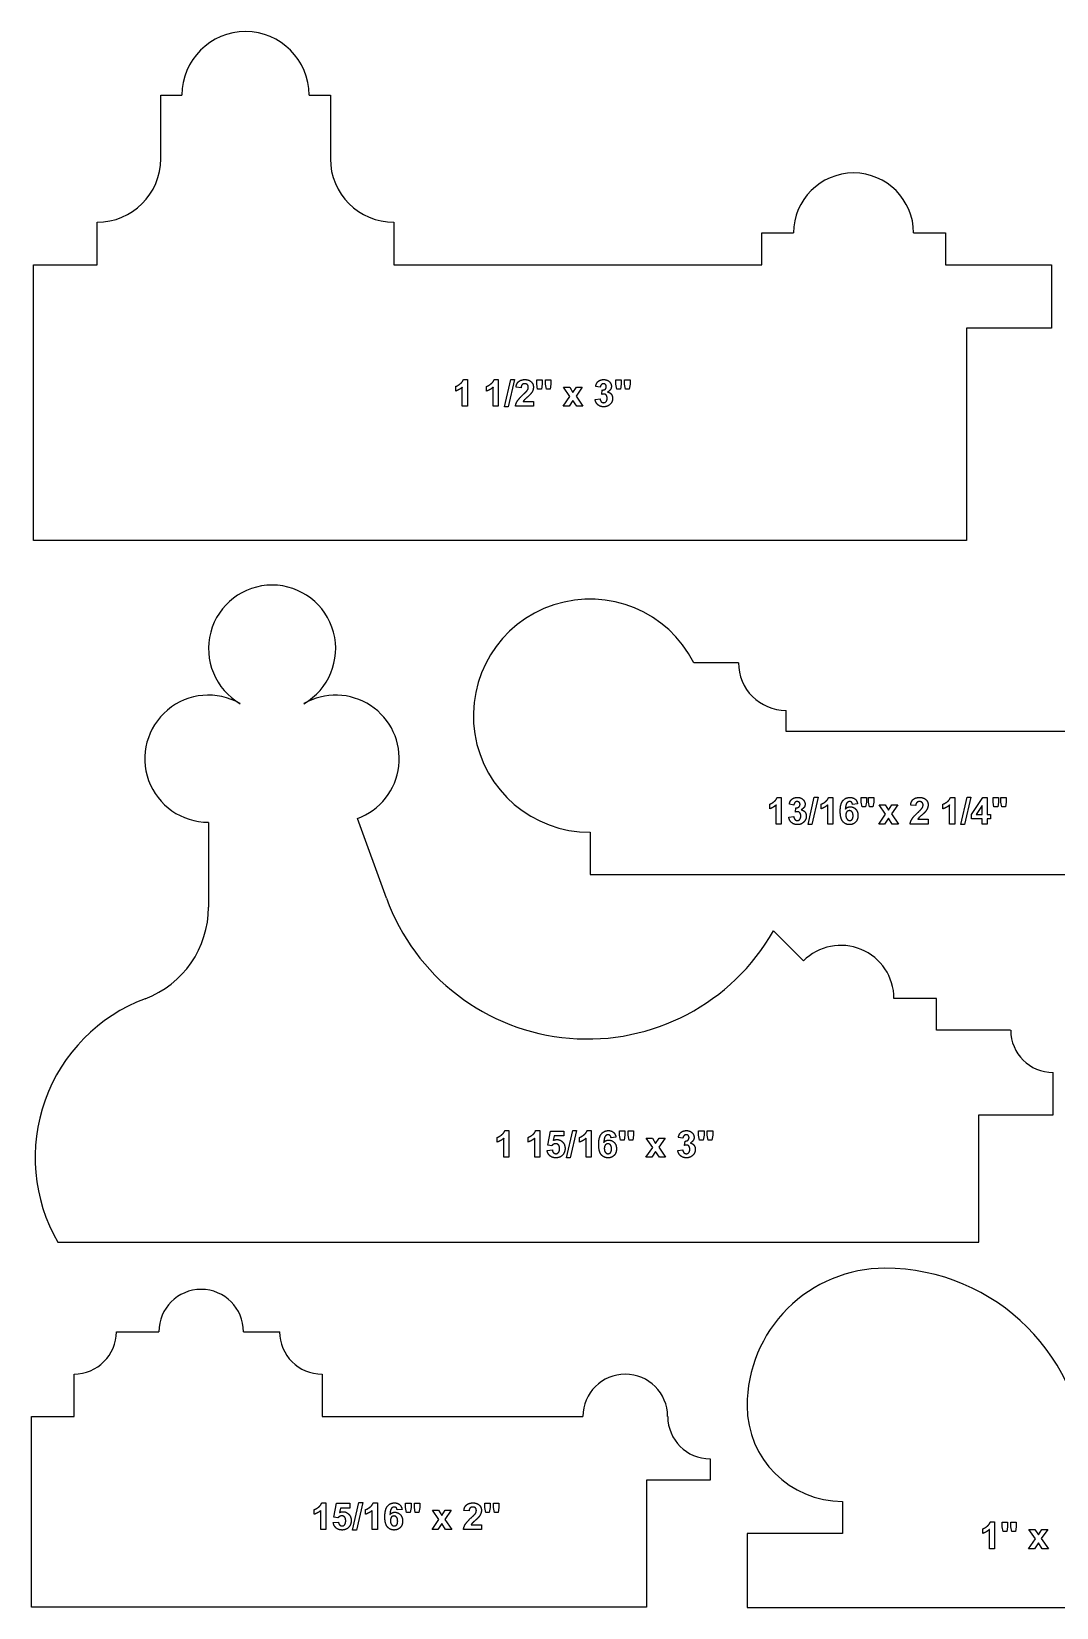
# Model space of a CAD drawing. Header units: millimetres. Extents: x -177 to 177, y -192 to 172.
# Drawn here: x -176.5 to -99.8, y -173.7 to -55.6 of the extents above; entities that cross this region are included whole.
import ezdxf

# ---------------------------------------------------------------- set-up
doc = ezdxf.new("R2010")
doc.units = ezdxf.units.MM
doc.header["$MEASUREMENT"] = 0
doc.layers.add('Default', color=18, linetype='Continuous')

msp = doc.modelspace()

# ---------------------------------------------------------------- linework, layer by layer
at = {"layer": 'Default', "color": 5}
for p, q in [((-166.83, -65.16), (-166.83, -60.4)), ((-166.83, -60.4), (-165.24, -60.4)), ((-155.72, -60.4), (-154.13, -60.4)), ((-154.13, -60.4), (-154.13, -65.16)), ((-171.59, -73.1), (-171.59, -69.92)), ((-149.37, -69.92), (-149.37, -73.1)), ((-121.83, -73.1), (-121.83, -70.72)), ((-121.83, -70.72), (-119.45, -70.72)), ((-110.47, -70.72), (-108.09, -70.72)), ((-108.09, -70.72), (-108.09, -73.1)), ((-176.35, -93.74), (-176.35, -73.1)), ((-176.35, -73.1), (-171.59, -73.1)), ((-149.37, -73.1), (-121.83, -73.1)), ((-108.09, -73.1), (-100.15, -73.1)), ((-100.15, -73.1), (-100.15, -77.86)), ((-100.15, -77.86), (-106.5, -77.86)), ((-106.5, -77.86), (-106.5, -93.74)), ((-144.74, -82.56), (-144.74, -82.21)), ((-144.25, -83.7), (-144.25, -82.27)), ((-144.17, -81.7), (-143.86, -81.7)), ((-143.86, -81.7), (-143.86, -83.7)), ((-142.43, -82.56), (-142.43, -82.21)), ((-141.94, -83.7), (-141.94, -82.27)), ((-141.87, -81.7), (-141.56, -81.7)), ((-141.56, -81.7), (-141.56, -83.7)), ((-141.1, -83.74), (-140.63, -81.69)), ((-140.35, -81.69), (-140.81, -83.74)), ((-140.63, -81.69), (-140.35, -81.69)), ((-139.85, -82.31), (-140.23, -82.27)), ((-138.68, -82.05), (-138.68, -81.72)), ((-138.68, -81.72), (-138.27, -81.72)), ((-138.61, -82.42), (-138.68, -82.05)), ((-138.33, -82.42), (-138.61, -82.42)), ((-138.27, -82.05), (-138.33, -82.42)), ((-138.27, -81.72), (-138.27, -82.05)), ((-138.02, -82.05), (-138.02, -81.72)), ((-138.02, -81.72), (-137.62, -81.72)), ((-137.95, -82.42), (-138.02, -82.05)), ((-137.68, -82.42), (-137.95, -82.42)), ((-137.62, -82.05), (-137.68, -82.42)), ((-137.62, -81.72), (-137.62, -82.05)), ((-136.19, -82.96), (-136.67, -82.26)), ((-136.67, -82.26), (-136.21, -82.26)), ((-136.21, -82.26), (-135.97, -82.66)), ((-135.97, -82.66), (-135.71, -82.26)), ((-135.27, -82.26), (-135.74, -82.94)), ((-135.71, -82.26), (-135.27, -82.26)), ((-133.93, -82.27), (-134.27, -82.21)), ((-133.81, -82.81), (-133.77, -82.48)), ((-132.75, -82.05), (-132.75, -81.72)), ((-132.75, -81.72), (-132.35, -81.72)), ((-132.68, -82.42), (-132.75, -82.05)), ((-132.41, -82.42), (-132.68, -82.42)), ((-132.35, -82.05), (-132.41, -82.42)), ((-132.35, -81.72), (-132.35, -82.05)), ((-132.1, -82.05), (-132.1, -81.72)), ((-132.1, -81.72), (-131.69, -81.72)), ((-132.03, -82.42), (-132.1, -82.05)), ((-131.75, -82.42), (-132.03, -82.42)), ((-131.69, -82.05), (-131.75, -82.42)), ((-131.69, -81.72), (-131.69, -82.05)), ((-143.86, -83.7), (-144.25, -83.7)), ((-141.56, -83.7), (-141.94, -83.7)), ((-140.81, -83.74), (-141.1, -83.74)), ((-138.93, -83.7), (-140.27, -83.7)), ((-139.7, -83.35), (-138.93, -83.35)), ((-138.93, -83.35), (-138.93, -83.7)), ((-136.7, -83.7), (-136.19, -82.96)), ((-136.26, -83.7), (-136.7, -83.7)), ((-135.97, -83.26), (-136.26, -83.7)), ((-135.68, -83.7), (-135.97, -83.26)), ((-135.74, -82.94), (-135.22, -83.7)), ((-135.22, -83.7), (-135.68, -83.7)), ((-134.31, -83.18), (-133.94, -83.14)), ((-106.5, -93.74), (-176.35, -93.74)), ((-123.58, -102.9), (-126.92, -102.9)), ((-120.01, -108.06), (-120.01, -106.47)), ((-93.81, -108.06), (-120.01, -108.06)), ((-120.68, -112.99), (-120.37, -112.99)), ((-120.37, -112.99), (-120.37, -114.99)), ((-118.37, -115.03), (-117.9, -112.98)), ((-117.61, -112.98), (-118.08, -115.03)), ((-117.9, -112.98), (-117.61, -112.98)), ((-116.83, -112.99), (-116.52, -112.99)), ((-116.52, -112.99), (-116.52, -114.99)), ((-114.4, -113.34), (-114.4, -113)), ((-114.4, -113), (-114, -113)), ((-114, -113), (-114, -113.34)), ((-113.85, -113.34), (-113.85, -113)), ((-113.85, -113), (-113.45, -113)), ((-113.45, -113), (-113.45, -113.34)), ((-107.7, -112.99), (-107.39, -112.99)), ((-107.39, -112.99), (-107.39, -114.99)), ((-106.94, -115.03), (-106.47, -112.98)), ((-106.18, -112.98), (-106.65, -115.03)), ((-106.47, -112.98), (-106.18, -112.98)), ((-106.13, -114.26), (-105.28, -113)), ((-105.28, -113), (-104.95, -113)), ((-104.95, -113), (-104.95, -114.26)), ((-104.52, -113.34), (-104.52, -113)), ((-104.52, -113), (-104.11, -113)), ((-104.11, -113), (-104.11, -113.34)), ((-103.94, -113.34), (-103.94, -113)), ((-103.94, -113), (-103.53, -113)), ((-103.53, -113), (-103.53, -113.34)), ((-121.24, -113.84), (-121.24, -113.49)), ((-120.75, -114.99), (-120.75, -113.55)), ((-119.81, -114.47), (-119.44, -114.42)), ((-119.43, -113.56), (-119.77, -113.5)), ((-119.32, -114.09), (-119.28, -113.77)), ((-117.39, -113.84), (-117.39, -113.49)), ((-116.9, -114.99), (-116.9, -113.55)), ((-114.66, -113.48), (-115.03, -113.52)), ((-114.33, -113.7), (-114.4, -113.34)), ((-114.06, -113.7), (-114.33, -113.7)), ((-114, -113.34), (-114.06, -113.7)), ((-113.78, -113.7), (-113.85, -113.34)), ((-113.51, -113.7), (-113.78, -113.7)), ((-113.45, -113.34), (-113.51, -113.7)), ((-113.08, -114.99), (-112.57, -114.24)), ((-112.57, -114.24), (-113.05, -113.54)), ((-113.05, -113.54), (-112.59, -113.54)), ((-112.59, -113.54), (-112.35, -113.94)), ((-112.35, -113.94), (-112.09, -113.54)), ((-111.65, -113.54), (-112.12, -114.23)), ((-112.12, -114.23), (-111.6, -114.99)), ((-112.09, -113.54), (-111.65, -113.54)), ((-110.31, -113.59), (-110.69, -113.56)), ((-108.27, -113.84), (-108.27, -113.49)), ((-107.77, -114.99), (-107.77, -113.55)), ((-106.13, -114.59), (-106.13, -114.26)), ((-105.33, -113.6), (-105.78, -114.26)), ((-105.78, -114.26), (-105.33, -114.26)), ((-105.33, -114.26), (-105.33, -113.6)), ((-104.95, -114.26), (-104.7, -114.26)), ((-104.7, -114.26), (-104.7, -114.59)), ((-104.45, -113.7), (-104.52, -113.34)), ((-104.17, -113.7), (-104.45, -113.7)), ((-104.11, -113.34), (-104.17, -113.7)), ((-103.87, -113.7), (-103.94, -113.34)), ((-103.59, -113.7), (-103.87, -113.7)), ((-103.53, -113.34), (-103.59, -113.7)), ((-163.26, -114.86), (-163.26, -121.21)), ((-149.93, -120.54), (-152.1, -114.57)), ((-134.69, -115.6), (-134.69, -118.77)), ((-120.37, -114.99), (-120.75, -114.99)), ((-118.08, -115.03), (-118.37, -115.03)), ((-116.52, -114.99), (-116.9, -114.99)), ((-112.64, -114.99), (-113.08, -114.99)), ((-112.35, -114.54), (-112.64, -114.99)), ((-112.06, -114.99), (-112.35, -114.54)), ((-111.6, -114.99), (-112.06, -114.99)), ((-109.38, -114.99), (-110.73, -114.99)), ((-110.16, -114.63), (-109.38, -114.63)), ((-109.38, -114.63), (-109.38, -114.99)), ((-107.39, -114.99), (-107.77, -114.99)), ((-106.65, -115.03), (-106.94, -115.03)), ((-105.33, -114.59), (-106.13, -114.59)), ((-105.33, -114.99), (-105.33, -114.59)), ((-104.95, -114.99), (-105.33, -114.99)), ((-104.7, -114.59), (-104.95, -114.59)), ((-104.95, -114.59), (-104.95, -114.99)), ((-134.69, -118.77), (-86.27, -118.77)), ((-118.72, -125.23), (-120.96, -122.99)), ((-108.76, -128.04), (-111.94, -128.04)), ((-108.76, -130.42), (-108.76, -128.04)), ((-103.21, -130.42), (-108.76, -130.42)), ((-100.03, -136.77), (-100.03, -133.6)), ((-105.59, -136.77), (-100.03, -136.77)), ((-105.59, -146.3), (-105.59, -136.77)), ((-141.07, -137.94), (-140.76, -137.94)), ((-140.76, -137.94), (-140.76, -139.94)), ((-138.76, -137.94), (-138.45, -137.94)), ((-138.45, -137.94), (-138.45, -139.94)), ((-137.86, -139.02), (-137.66, -137.98)), ((-137.66, -137.98), (-136.65, -137.98)), ((-136.65, -137.98), (-136.65, -138.34)), ((-136.45, -139.98), (-135.98, -137.93)), ((-135.7, -137.93), (-136.17, -139.98)), ((-135.98, -137.93), (-135.7, -137.93)), ((-134.91, -137.94), (-134.6, -137.94)), ((-134.6, -137.94), (-134.6, -139.94)), ((-132.49, -138.29), (-132.49, -137.96)), ((-132.49, -137.96), (-132.08, -137.96)), ((-132.08, -137.96), (-132.08, -138.29)), ((-131.83, -138.29), (-131.83, -137.96)), ((-131.83, -137.96), (-131.43, -137.96)), ((-131.43, -137.96), (-131.43, -138.29)), ((-126.56, -138.29), (-126.56, -137.96)), ((-126.56, -137.96), (-126.15, -137.96)), ((-126.15, -137.96), (-126.15, -138.29)), ((-125.91, -138.29), (-125.91, -137.96)), ((-125.91, -137.96), (-125.5, -137.96)), ((-125.5, -137.96), (-125.5, -138.29)), ((-141.64, -138.8), (-141.64, -138.45)), ((-141.14, -139.94), (-141.14, -138.51)), ((-139.33, -138.8), (-139.33, -138.45)), ((-138.83, -139.94), (-138.83, -138.51)), ((-137.55, -139.07), (-137.86, -139.02)), ((-137.37, -138.34), (-137.44, -138.67)), ((-136.65, -138.34), (-137.37, -138.34)), ((-135.48, -138.8), (-135.48, -138.45)), ((-134.98, -139.94), (-134.98, -138.51)), ((-132.75, -138.43), (-133.12, -138.47)), ((-132.42, -138.66), (-132.49, -138.29)), ((-132.14, -138.66), (-132.42, -138.66)), ((-132.08, -138.29), (-132.14, -138.66)), ((-131.76, -138.66), (-131.83, -138.29)), ((-131.49, -138.66), (-131.76, -138.66)), ((-131.43, -138.29), (-131.49, -138.66)), ((-130.51, -139.94), (-129.99, -139.2)), ((-129.99, -139.2), (-130.48, -138.5)), ((-130.48, -138.5), (-130.02, -138.5)), ((-130.02, -138.5), (-129.78, -138.9)), ((-129.78, -138.9), (-129.52, -138.5)), ((-129.07, -138.5), (-129.55, -139.18)), ((-129.55, -139.18), (-129.03, -139.94)), ((-129.52, -138.5), (-129.07, -138.5)), ((-127.74, -138.51), (-128.08, -138.45)), ((-127.62, -139.05), (-127.58, -138.72)), ((-126.49, -138.66), (-126.56, -138.29)), ((-126.22, -138.66), (-126.49, -138.66)), ((-126.15, -138.29), (-126.22, -138.66)), ((-125.84, -138.66), (-125.91, -138.29)), ((-125.56, -138.66), (-125.84, -138.66)), ((-125.5, -138.29), (-125.56, -138.66)), ((-140.76, -139.94), (-141.14, -139.94)), ((-138.45, -139.94), (-138.83, -139.94)), ((-137.9, -139.43), (-137.51, -139.39)), ((-136.17, -139.98), (-136.45, -139.98)), ((-134.6, -139.94), (-134.98, -139.94)), ((-130.07, -139.94), (-130.51, -139.94)), ((-129.78, -139.5), (-130.07, -139.94)), ((-129.49, -139.94), (-129.78, -139.5)), ((-129.03, -139.94), (-129.49, -139.94)), ((-128.12, -139.42), (-127.75, -139.38)), ((-174.53, -146.3), (-105.59, -146.3)), ((-170.15, -153), (-166.97, -153)), ((-160.62, -153), (-157.92, -153)), ((-173.32, -159.35), (-173.32, -156.18)), ((-154.75, -156.18), (-154.75, -159.35)), ((-176.5, -173.64), (-176.5, -159.35)), ((-176.5, -159.35), (-173.32, -159.35)), ((-154.75, -159.35), (-135.22, -159.35)), ((-125.7, -162.53), (-125.7, -164.12)), ((-125.7, -164.12), (-130.46, -164.12)), ((-130.46, -164.12), (-130.46, -173.64)), ((-155.34, -166.67), (-155.34, -166.32)), ((-154.84, -167.82), (-154.84, -166.38)), ((-154.77, -165.82), (-154.46, -165.82)), ((-154.46, -165.82), (-154.46, -167.82)), ((-153.87, -166.9), (-153.67, -165.85)), ((-153.67, -165.85), (-152.66, -165.85)), ((-153.38, -166.21), (-153.45, -166.54)), ((-152.66, -166.21), (-153.38, -166.21)), ((-152.66, -165.85), (-152.66, -166.21)), ((-152.46, -167.85), (-151.99, -165.8)), ((-151.71, -165.8), (-152.18, -167.85)), ((-151.99, -165.8), (-151.71, -165.8)), ((-151.49, -166.67), (-151.49, -166.32)), ((-150.99, -167.82), (-150.99, -166.38)), ((-150.92, -165.82), (-150.61, -165.82)), ((-150.61, -165.82), (-150.61, -167.82)), ((-148.76, -166.31), (-149.13, -166.35)), ((-148.5, -166.16), (-148.5, -165.83)), ((-148.5, -165.83), (-148.09, -165.83)), ((-148.43, -166.53), (-148.5, -166.16)), ((-148.09, -166.16), (-148.15, -166.53)), ((-148.09, -165.83), (-148.09, -166.16)), ((-147.84, -166.16), (-147.84, -165.83)), ((-147.84, -165.83), (-147.44, -165.83)), ((-147.77, -166.53), (-147.84, -166.16)), ((-147.44, -166.16), (-147.5, -166.53)), ((-147.44, -165.83), (-147.44, -166.16)), ((-146, -167.07), (-146.49, -166.37)), ((-146.49, -166.37), (-146.03, -166.37)), ((-146.03, -166.37), (-145.79, -166.77)), ((-145.79, -166.77), (-145.53, -166.37)), ((-145.08, -166.37), (-145.56, -167.06)), ((-145.53, -166.37), (-145.08, -166.37)), ((-143.75, -166.42), (-144.13, -166.39)), ((-142.57, -166.16), (-142.57, -165.83)), ((-142.57, -165.83), (-142.17, -165.83)), ((-142.5, -166.53), (-142.57, -166.16)), ((-142.17, -166.16), (-142.23, -166.53)), ((-142.17, -165.83), (-142.17, -166.16)), ((-141.92, -166.16), (-141.92, -165.83)), ((-141.92, -165.83), (-141.51, -165.83)), ((-141.85, -166.53), (-141.92, -166.16)), ((-141.51, -166.16), (-141.57, -166.53)), ((-141.51, -165.83), (-141.51, -166.16)), ((-115.78, -165.71), (-115.78, -168.1)), ((-153.91, -167.3), (-153.52, -167.26)), ((-153.56, -166.94), (-153.87, -166.9)), ((-148.15, -166.53), (-148.43, -166.53)), ((-147.5, -166.53), (-147.77, -166.53)), ((-146.52, -167.82), (-146, -167.07)), ((-145.79, -167.37), (-146.08, -167.82)), ((-145.5, -167.82), (-145.79, -167.37)), ((-145.56, -167.06), (-145.04, -167.82)), ((-143.59, -167.46), (-142.82, -167.46)), ((-142.82, -167.46), (-142.82, -167.82)), ((-142.23, -166.53), (-142.5, -166.53)), ((-141.57, -166.53), (-141.85, -166.53)), ((-104.72, -167.25), (-104.41, -167.25)), ((-104.41, -167.25), (-104.41, -169.25)), ((-103.84, -167.6), (-103.84, -167.26)), ((-103.84, -167.26), (-103.44, -167.26)), ((-103.44, -167.26), (-103.44, -167.6)), ((-103.19, -167.6), (-103.19, -167.26)), ((-103.19, -167.26), (-102.78, -167.26)), ((-102.78, -167.26), (-102.78, -167.6)), ((-154.46, -167.82), (-154.84, -167.82)), ((-152.18, -167.85), (-152.46, -167.85)), ((-150.61, -167.82), (-150.99, -167.82)), ((-146.08, -167.82), (-146.52, -167.82)), ((-145.04, -167.82), (-145.5, -167.82)), ((-142.82, -167.82), (-144.17, -167.82)), ((-115.78, -168.1), (-122.93, -168.1)), ((-122.93, -168.1), (-122.93, -173.65)), ((-105.29, -168.1), (-105.29, -167.76)), ((-104.79, -169.25), (-104.79, -167.81)), ((-103.77, -167.96), (-103.84, -167.6)), ((-103.5, -167.96), (-103.77, -167.96)), ((-103.44, -167.6), (-103.5, -167.96)), ((-103.12, -167.96), (-103.19, -167.6)), ((-102.84, -167.96), (-103.12, -167.96)), ((-102.78, -167.6), (-102.84, -167.96)), ((-101.86, -169.25), (-101.35, -168.5)), ((-101.35, -168.5), (-101.84, -167.8)), ((-101.84, -167.8), (-101.38, -167.8)), ((-101.38, -167.8), (-101.13, -168.2)), ((-101.13, -168.2), (-100.87, -167.8)), ((-100.43, -167.8), (-100.91, -168.49)), ((-100.91, -168.49), (-100.38, -169.25)), ((-100.87, -167.8), (-100.43, -167.8)), ((-104.41, -169.25), (-104.79, -169.25)), ((-101.42, -169.25), (-101.86, -169.25)), ((-101.13, -168.8), (-101.42, -169.25)), ((-100.84, -169.25), (-101.13, -168.8)), ((-100.38, -169.25), (-100.84, -169.25)), ((-130.46, -173.64), (-176.5, -173.64)), ((-122.93, -173.65), (-72.13, -173.65))]:
    msp.add_line(p, q, dxfattribs=at)
for centre, radius, start, end in [((-160.48, -60.4), 4.76, 0, 180), ((-171.59, -65.16), 4.76, 270, 0), ((-149.37, -65.16), 4.76, 180, 270), ((-114.96, -70.72), 4.49, 0, 180), ((-158.49, -101.85), 4.76, 300.0017, 239.9983), ((-134.69, -106.87), 8.73, 27.0347, 270), ((-120.01, -102.9), 3.57, 180, 270), ((-163.26, -110.09), 4.76, 59.9983, 270), ((-153.73, -110.09), 4.76, 290, 120.0017), ((-170.57, -121.21), 7.32, 290.589, 0), ((-134.88, -115.06), 16.02, 200, 330.3279), ((-115.91, -128.04), 3.97, 0, 135), ((-163.53, -139.95), 12.7, 110.589, 210), ((-100.03, -130.42), 3.17, 180, 270), ((-112.62, -158.56), 10.31, 89.9999, 180), ((-112.62, -163.33), 15.08, 360, 89.9999), ((-163.8, -153), 3.17, 0, 180), ((-173.32, -153), 3.17, 270, 0), ((-154.75, -153), 3.18, 180, 270), ((-132.05, -159.35), 3.17, 0, 180), ((-115.78, -158.56), 7.15, 180, 270), ((-125.7, -159.35), 3.17, 180, 270)]:
    msp.add_arc(centre, radius, start, end, dxfattribs=at)
for points in [[(-144.74, -82.21), (-144.59, -82.16), (-144.42, -82.02)], [(-144.25, -82.27), (-144.46, -82.46), (-144.74, -82.56)], [(-144.42, -82.02), (-144.24, -81.89), (-144.17, -81.7)], [(-142.43, -82.21), (-142.28, -82.16), (-142.11, -82.02)], [(-141.94, -82.27), (-142.15, -82.46), (-142.43, -82.56)], [(-142.11, -82.02), (-141.93, -81.89), (-141.87, -81.7)], [(-140.23, -82.27), (-140.2, -81.97), (-140.02, -81.84)], [(-140.02, -81.84), (-139.84, -81.7), (-139.57, -81.7)], [(-139.77, -82.08), (-139.84, -82.15), (-139.85, -82.31)], [(-139.57, -82.01), (-139.7, -82.01), (-139.77, -82.08)], [(-139.71, -82.84), (-139.45, -82.6), (-139.39, -82.51)], [(-139.57, -81.7), (-139.27, -81.7), (-139.1, -81.86)], [(-139.38, -82.08), (-139.45, -82.01), (-139.57, -82.01)], [(-139.39, -82.51), (-139.31, -82.39), (-139.31, -82.28)], [(-139.31, -82.28), (-139.31, -82.15), (-139.38, -82.08)], [(-138.97, -82.51), (-139.02, -82.63), (-139.13, -82.77)], [(-139.1, -81.86), (-138.93, -82.02), (-138.93, -82.26)], [(-138.93, -82.26), (-138.93, -82.39), (-138.97, -82.51)], [(-134.27, -82.21), (-134.24, -82.04), (-134.16, -81.93)], [(-134.16, -81.93), (-134.09, -81.83), (-133.96, -81.76)], [(-133.96, -81.76), (-133.83, -81.7), (-133.67, -81.7)], [(-133.84, -82.08), (-133.91, -82.15), (-133.93, -82.27)], [(-133.68, -82.01), (-133.78, -82.01), (-133.84, -82.08)], [(-133.77, -82.48), (-133.63, -82.49), (-133.55, -82.42)], [(-133.53, -82.07), (-133.59, -82.01), (-133.68, -82.01)], [(-133.67, -81.7), (-133.39, -81.7), (-133.22, -81.88)], [(-133.55, -82.42), (-133.47, -82.35), (-133.47, -82.23)], [(-133.47, -82.23), (-133.47, -82.13), (-133.53, -82.07)], [(-133.09, -82.21), (-133.09, -82.47), (-133.37, -82.63)], [(-133.22, -81.88), (-133.09, -82.03), (-133.09, -82.21)], [(-140.27, -83.7), (-140.25, -83.5), (-140.14, -83.32)], [(-140.14, -83.32), (-140.03, -83.14), (-139.71, -82.84)], [(-139.62, -83.24), (-139.67, -83.29), (-139.7, -83.35)], [(-139.39, -83.02), (-139.57, -83.19), (-139.62, -83.24)], [(-139.13, -82.77), (-139.2, -82.86), (-139.39, -83.02)], [(-134.1, -83.59), (-134.28, -83.43), (-134.31, -83.18)], [(-133.66, -83.74), (-133.93, -83.74), (-134.1, -83.59)], [(-133.94, -83.14), (-133.92, -83.28), (-133.85, -83.36)], [(-133.85, -83.36), (-133.78, -83.43), (-133.67, -83.43)], [(-133.65, -82.78), (-133.72, -82.78), (-133.81, -82.81)], [(-133.67, -83.43), (-133.56, -83.43), (-133.48, -83.34)], [(-133.19, -83.55), (-133.38, -83.74), (-133.66, -83.74)], [(-133.48, -82.86), (-133.55, -82.78), (-133.65, -82.78)], [(-133.41, -83.1), (-133.41, -82.95), (-133.48, -82.86)], [(-133.48, -83.34), (-133.41, -83.25), (-133.41, -83.1)], [(-133.37, -82.63), (-133.2, -82.66), (-133.1, -82.79)], [(-133, -83.1), (-133, -83.37), (-133.19, -83.55)], [(-133.1, -82.79), (-133, -82.92), (-133, -83.1)], [(-120.92, -113.31), (-120.74, -113.17), (-120.68, -112.99)], [(-119.77, -113.5), (-119.74, -113.32), (-119.67, -113.22)], [(-119.67, -113.22), (-119.59, -113.11), (-119.46, -113.05)], [(-119.46, -113.05), (-119.33, -112.99), (-119.17, -112.99)], [(-119.17, -112.99), (-118.89, -112.99), (-118.73, -113.17)], [(-118.73, -113.17), (-118.59, -113.31), (-118.59, -113.5)], [(-117.07, -113.31), (-116.89, -113.17), (-116.83, -112.99)], [(-115.96, -114.02), (-115.96, -113.47), (-115.76, -113.23)], [(-115.76, -113.23), (-115.55, -112.99), (-115.23, -112.99)], [(-115.23, -112.99), (-115, -112.99), (-114.85, -113.11)], [(-114.85, -113.11), (-114.7, -113.24), (-114.66, -113.48)], [(-110.69, -113.56), (-110.65, -113.25), (-110.47, -113.12)], [(-110.47, -113.12), (-110.29, -112.99), (-110.02, -112.99)], [(-110.02, -112.99), (-109.72, -112.99), (-109.55, -113.15)], [(-109.55, -113.15), (-109.38, -113.31), (-109.38, -113.54)], [(-107.94, -113.31), (-107.77, -113.17), (-107.7, -112.99)], [(-121.24, -113.49), (-121.09, -113.45), (-120.92, -113.31)], [(-120.75, -113.55), (-120.96, -113.75), (-121.24, -113.84)], [(-119.61, -114.87), (-119.78, -114.72), (-119.81, -114.47)], [(-119.44, -114.42), (-119.42, -114.56), (-119.35, -114.64)], [(-119.35, -113.36), (-119.41, -113.43), (-119.43, -113.56)], [(-119.19, -113.3), (-119.28, -113.3), (-119.35, -113.36)], [(-119.16, -114.06), (-119.22, -114.06), (-119.32, -114.09)], [(-119.28, -113.77), (-119.13, -113.77), (-119.05, -113.7)], [(-119.03, -113.36), (-119.09, -113.3), (-119.19, -113.3)], [(-118.98, -114.15), (-119.05, -114.06), (-119.16, -114.06)], [(-119.05, -113.7), (-118.97, -113.63), (-118.97, -113.51)], [(-118.97, -113.51), (-118.97, -113.41), (-119.03, -113.36)], [(-118.99, -114.63), (-118.91, -114.53), (-118.91, -114.38)], [(-118.91, -114.38), (-118.91, -114.23), (-118.98, -114.15)], [(-118.59, -113.5), (-118.59, -113.76), (-118.88, -113.91)], [(-118.88, -113.91), (-118.71, -113.95), (-118.6, -114.08)], [(-118.5, -114.39), (-118.5, -114.65), (-118.69, -114.84)], [(-118.6, -114.08), (-118.5, -114.21), (-118.5, -114.39)], [(-117.39, -113.49), (-117.24, -113.45), (-117.07, -113.31)], [(-116.9, -113.55), (-117.11, -113.75), (-117.39, -113.84)], [(-115.77, -114.79), (-115.96, -114.56), (-115.96, -114.02)], [(-115.47, -113.41), (-115.55, -113.52), (-115.57, -113.86)], [(-115.57, -113.86), (-115.43, -113.69), (-115.21, -113.69)], [(-115.46, -114.06), (-115.54, -114.15), (-115.54, -114.32)], [(-115.54, -114.32), (-115.54, -114.51), (-115.45, -114.61)], [(-115.26, -113.3), (-115.38, -113.3), (-115.47, -113.41)], [(-115.27, -113.98), (-115.38, -113.98), (-115.46, -114.06)], [(-115.08, -114.07), (-115.15, -113.98), (-115.27, -113.98)], [(-115.11, -113.35), (-115.16, -113.3), (-115.26, -113.3)], [(-115.21, -113.69), (-114.97, -113.69), (-114.8, -113.87)], [(-115.03, -113.52), (-115.05, -113.41), (-115.11, -113.35)], [(-115, -114.36), (-115, -114.16), (-115.08, -114.07)], [(-115.07, -114.63), (-115, -114.55), (-115, -114.36)], [(-114.63, -114.35), (-114.63, -114.65), (-114.81, -114.84)], [(-114.8, -113.87), (-114.63, -114.06), (-114.63, -114.35)], [(-110.59, -114.61), (-110.48, -114.42), (-110.16, -114.13)], [(-110.22, -113.37), (-110.29, -113.43), (-110.31, -113.59)], [(-110.03, -113.3), (-110.15, -113.3), (-110.22, -113.37)], [(-110.16, -114.13), (-109.9, -113.88), (-109.84, -113.8)], [(-109.84, -114.31), (-110.03, -114.47), (-110.08, -114.52)], [(-109.83, -113.37), (-109.9, -113.3), (-110.03, -113.3)], [(-109.84, -113.8), (-109.76, -113.68), (-109.76, -113.56)], [(-109.58, -114.05), (-109.65, -114.14), (-109.84, -114.31)], [(-109.76, -113.56), (-109.76, -113.43), (-109.83, -113.37)], [(-109.43, -113.8), (-109.48, -113.92), (-109.58, -114.05)], [(-109.38, -113.54), (-109.38, -113.68), (-109.43, -113.8)], [(-108.27, -113.49), (-108.12, -113.45), (-107.94, -113.31)], [(-107.77, -113.55), (-107.98, -113.75), (-108.27, -113.84)], [(-119.16, -115.03), (-119.43, -115.03), (-119.61, -114.87)], [(-119.35, -114.64), (-119.28, -114.72), (-119.17, -114.72)], [(-119.17, -114.72), (-119.06, -114.72), (-118.99, -114.63)], [(-118.69, -114.84), (-118.88, -115.03), (-119.16, -115.03)], [(-115.27, -115.03), (-115.57, -115.03), (-115.77, -114.79)], [(-115.45, -114.61), (-115.36, -114.72), (-115.25, -114.72)], [(-114.81, -114.84), (-114.99, -115.03), (-115.27, -115.03)], [(-115.25, -114.72), (-115.14, -114.72), (-115.07, -114.63)], [(-110.73, -114.99), (-110.7, -114.79), (-110.59, -114.61)], [(-110.08, -114.52), (-110.12, -114.58), (-110.16, -114.63)], [(-141.31, -138.26), (-141.14, -138.13), (-141.07, -137.94)], [(-139, -138.26), (-138.83, -138.13), (-138.76, -137.94)], [(-135.15, -138.26), (-134.97, -138.13), (-134.91, -137.94)], [(-133.84, -138.19), (-133.64, -137.94), (-133.31, -137.94)], [(-133.31, -137.94), (-133.09, -137.94), (-132.94, -138.07)], [(-132.94, -138.07), (-132.79, -138.2), (-132.75, -138.43)], [(-127.97, -138.17), (-127.9, -138.07), (-127.77, -138)], [(-127.77, -138), (-127.64, -137.94), (-127.48, -137.94)], [(-127.48, -137.94), (-127.2, -137.94), (-127.03, -138.12)], [(-141.64, -138.45), (-141.49, -138.4), (-141.31, -138.26)], [(-141.14, -138.51), (-141.35, -138.7), (-141.64, -138.8)], [(-139.33, -138.45), (-139.18, -138.4), (-139, -138.26)], [(-138.83, -138.51), (-139.04, -138.7), (-139.33, -138.8)], [(-137.26, -138.92), (-137.42, -138.92), (-137.55, -139.07)], [(-137.44, -138.67), (-137.31, -138.61), (-137.17, -138.61)], [(-137.05, -139.01), (-137.13, -138.92), (-137.26, -138.92)], [(-137.17, -138.61), (-136.92, -138.61), (-136.74, -138.8)], [(-136.97, -139.28), (-136.97, -139.1), (-137.05, -139.01)], [(-136.74, -138.8), (-136.56, -138.98), (-136.56, -139.28)], [(-135.48, -138.45), (-135.33, -138.4), (-135.15, -138.26)], [(-134.98, -138.51), (-135.19, -138.7), (-135.48, -138.8)], [(-134.04, -138.98), (-134.04, -138.43), (-133.84, -138.19)], [(-133.85, -139.75), (-134.04, -139.51), (-134.04, -138.98)], [(-133.55, -138.36), (-133.63, -138.47), (-133.66, -138.82)], [(-133.66, -138.82), (-133.51, -138.65), (-133.3, -138.65)], [(-133.55, -139.02), (-133.62, -139.11), (-133.62, -139.28)], [(-133.34, -138.25), (-133.46, -138.25), (-133.55, -138.36)], [(-133.35, -138.93), (-133.47, -138.93), (-133.55, -139.02)], [(-133.16, -139.02), (-133.24, -138.93), (-133.35, -138.93)], [(-133.19, -138.31), (-133.25, -138.25), (-133.34, -138.25)], [(-133.3, -138.65), (-133.06, -138.65), (-132.88, -138.83)], [(-133.12, -138.47), (-133.13, -138.36), (-133.19, -138.31)], [(-133.08, -139.31), (-133.08, -139.12), (-133.16, -139.02)], [(-132.88, -138.83), (-132.71, -139.01), (-132.71, -139.3)], [(-128.08, -138.45), (-128.04, -138.28), (-127.97, -138.17)], [(-127.65, -138.32), (-127.72, -138.38), (-127.74, -138.51)], [(-127.49, -138.25), (-127.59, -138.25), (-127.65, -138.32)], [(-127.46, -139.02), (-127.53, -139.02), (-127.62, -139.05)], [(-127.58, -138.72), (-127.43, -138.73), (-127.36, -138.66)], [(-127.34, -138.31), (-127.39, -138.25), (-127.49, -138.25)], [(-127.29, -139.1), (-127.36, -139.02), (-127.46, -139.02)], [(-127.36, -138.66), (-127.28, -138.59), (-127.28, -138.47)], [(-127.28, -138.47), (-127.28, -138.37), (-127.34, -138.31)], [(-127.22, -139.34), (-127.22, -139.19), (-127.29, -139.1)], [(-126.9, -138.45), (-126.9, -138.71), (-127.18, -138.87)], [(-127.18, -138.87), (-127.01, -138.9), (-126.91, -139.03)], [(-127.03, -138.12), (-126.9, -138.27), (-126.9, -138.45)], [(-126.91, -139.03), (-126.81, -139.16), (-126.81, -139.34)], [(-137.69, -139.83), (-137.86, -139.68), (-137.9, -139.43)], [(-137.24, -139.98), (-137.52, -139.98), (-137.69, -139.83)], [(-137.51, -139.39), (-137.5, -139.52), (-137.42, -139.6)], [(-137.42, -139.6), (-137.34, -139.67), (-137.24, -139.67)], [(-137.24, -139.67), (-137.13, -139.67), (-137.05, -139.58)], [(-136.7, -139.72), (-136.9, -139.98), (-137.24, -139.98)], [(-137.05, -139.58), (-136.97, -139.48), (-136.97, -139.28)], [(-136.56, -139.28), (-136.56, -139.52), (-136.7, -139.72)], [(-133.35, -139.98), (-133.65, -139.98), (-133.85, -139.75)], [(-133.62, -139.28), (-133.62, -139.47), (-133.54, -139.57)], [(-133.54, -139.57), (-133.45, -139.67), (-133.34, -139.67)], [(-132.89, -139.8), (-133.07, -139.98), (-133.35, -139.98)], [(-133.34, -139.67), (-133.23, -139.67), (-133.15, -139.59)], [(-133.15, -139.59), (-133.08, -139.5), (-133.08, -139.31)], [(-132.71, -139.3), (-132.71, -139.61), (-132.89, -139.8)], [(-127.91, -139.83), (-128.09, -139.67), (-128.12, -139.42)], [(-127.47, -139.98), (-127.74, -139.98), (-127.91, -139.83)], [(-127.75, -139.38), (-127.73, -139.52), (-127.66, -139.6)], [(-127.66, -139.6), (-127.58, -139.67), (-127.48, -139.67)], [(-127.48, -139.67), (-127.37, -139.67), (-127.29, -139.58)], [(-127, -139.79), (-127.19, -139.98), (-127.47, -139.98)], [(-127.29, -139.58), (-127.22, -139.49), (-127.22, -139.34)], [(-126.81, -139.34), (-126.81, -139.61), (-127, -139.79)], [(-155.34, -166.32), (-155.19, -166.27), (-155.01, -166.14)], [(-154.84, -166.38), (-155.05, -166.58), (-155.34, -166.67)], [(-155.01, -166.14), (-154.84, -166), (-154.77, -165.82)], [(-151.49, -166.32), (-151.34, -166.27), (-151.16, -166.14)], [(-150.99, -166.38), (-151.2, -166.58), (-151.49, -166.67)], [(-151.16, -166.14), (-150.99, -166), (-150.92, -165.82)], [(-150.05, -166.85), (-150.05, -166.3), (-149.85, -166.06)], [(-149.85, -166.06), (-149.65, -165.82), (-149.32, -165.82)], [(-149.56, -166.24), (-149.64, -166.34), (-149.67, -166.69)], [(-149.35, -166.13), (-149.47, -166.13), (-149.56, -166.24)], [(-149.2, -166.18), (-149.26, -166.13), (-149.35, -166.13)], [(-149.32, -165.82), (-149.1, -165.82), (-148.95, -165.94)], [(-149.13, -166.35), (-149.14, -166.23), (-149.2, -166.18)], [(-148.95, -165.94), (-148.8, -166.07), (-148.76, -166.31)], [(-144.13, -166.39), (-144.09, -166.08), (-143.91, -165.95)], [(-143.91, -165.95), (-143.73, -165.82), (-143.46, -165.82)], [(-143.66, -166.19), (-143.73, -166.26), (-143.75, -166.42)], [(-143.47, -166.13), (-143.59, -166.13), (-143.66, -166.19)], [(-143.27, -166.19), (-143.34, -166.13), (-143.47, -166.13)], [(-143.46, -165.82), (-143.16, -165.82), (-142.99, -165.98)], [(-143.28, -166.63), (-143.2, -166.51), (-143.2, -166.39)], [(-143.2, -166.39), (-143.2, -166.26), (-143.27, -166.19)], [(-142.99, -165.98), (-142.82, -166.13), (-142.82, -166.37)], [(-142.82, -166.37), (-142.82, -166.5), (-142.87, -166.63)], [(-153.7, -167.7), (-153.87, -167.55), (-153.91, -167.3)], [(-153.27, -166.79), (-153.43, -166.79), (-153.56, -166.94)], [(-153.52, -167.26), (-153.51, -167.39), (-153.43, -167.47)], [(-153.45, -166.54), (-153.32, -166.48), (-153.18, -166.48)], [(-153.43, -167.47), (-153.35, -167.55), (-153.25, -167.55)], [(-153.06, -166.88), (-153.14, -166.79), (-153.27, -166.79)], [(-153.25, -167.55), (-153.14, -167.55), (-153.06, -167.45)], [(-153.18, -166.48), (-152.93, -166.48), (-152.75, -166.67)], [(-152.98, -167.16), (-152.98, -166.98), (-153.06, -166.88)], [(-153.06, -167.45), (-152.98, -167.35), (-152.98, -167.16)], [(-152.75, -166.67), (-152.57, -166.85), (-152.57, -167.15)], [(-152.57, -167.15), (-152.57, -167.4), (-152.71, -167.59)], [(-149.86, -167.62), (-150.05, -167.38), (-150.05, -166.85)], [(-149.67, -166.69), (-149.52, -166.52), (-149.31, -166.52)], [(-149.56, -166.89), (-149.63, -166.98), (-149.63, -167.15)], [(-149.63, -167.15), (-149.63, -167.34), (-149.55, -167.44)], [(-149.36, -166.8), (-149.48, -166.8), (-149.56, -166.89)], [(-149.55, -167.44), (-149.46, -167.55), (-149.35, -167.55)], [(-149.17, -166.9), (-149.25, -166.8), (-149.36, -166.8)], [(-149.35, -167.55), (-149.24, -167.55), (-149.16, -167.46)], [(-149.31, -166.52), (-149.07, -166.52), (-148.89, -166.7)], [(-149.09, -167.19), (-149.09, -166.99), (-149.17, -166.9)], [(-149.16, -167.46), (-149.09, -167.38), (-149.09, -167.19)], [(-148.72, -167.18), (-148.72, -167.48), (-148.9, -167.67)], [(-148.89, -166.7), (-148.72, -166.89), (-148.72, -167.18)], [(-144.17, -167.82), (-144.14, -167.62), (-144.03, -167.43)], [(-144.03, -167.43), (-143.92, -167.25), (-143.6, -166.95)], [(-143.6, -166.95), (-143.34, -166.71), (-143.28, -166.63)], [(-143.52, -167.35), (-143.56, -167.41), (-143.59, -167.46)], [(-143.28, -167.13), (-143.47, -167.3), (-143.52, -167.35)], [(-143.02, -166.88), (-143.09, -166.97), (-143.28, -167.13)], [(-142.87, -166.63), (-142.92, -166.75), (-143.02, -166.88)], [(-105.29, -167.76), (-105.14, -167.71), (-104.96, -167.57)], [(-104.96, -167.57), (-104.79, -167.43), (-104.72, -167.25)], [(-153.25, -167.85), (-153.53, -167.85), (-153.7, -167.7)], [(-152.71, -167.59), (-152.91, -167.85), (-153.25, -167.85)], [(-149.36, -167.85), (-149.66, -167.85), (-149.86, -167.62)], [(-148.9, -167.67), (-149.08, -167.85), (-149.36, -167.85)], [(-104.79, -167.81), (-105, -168.01), (-105.29, -168.1)]]:
    msp.add_open_spline(points, degree=2, dxfattribs=at)

doc.saveas('drawing.dxf')
